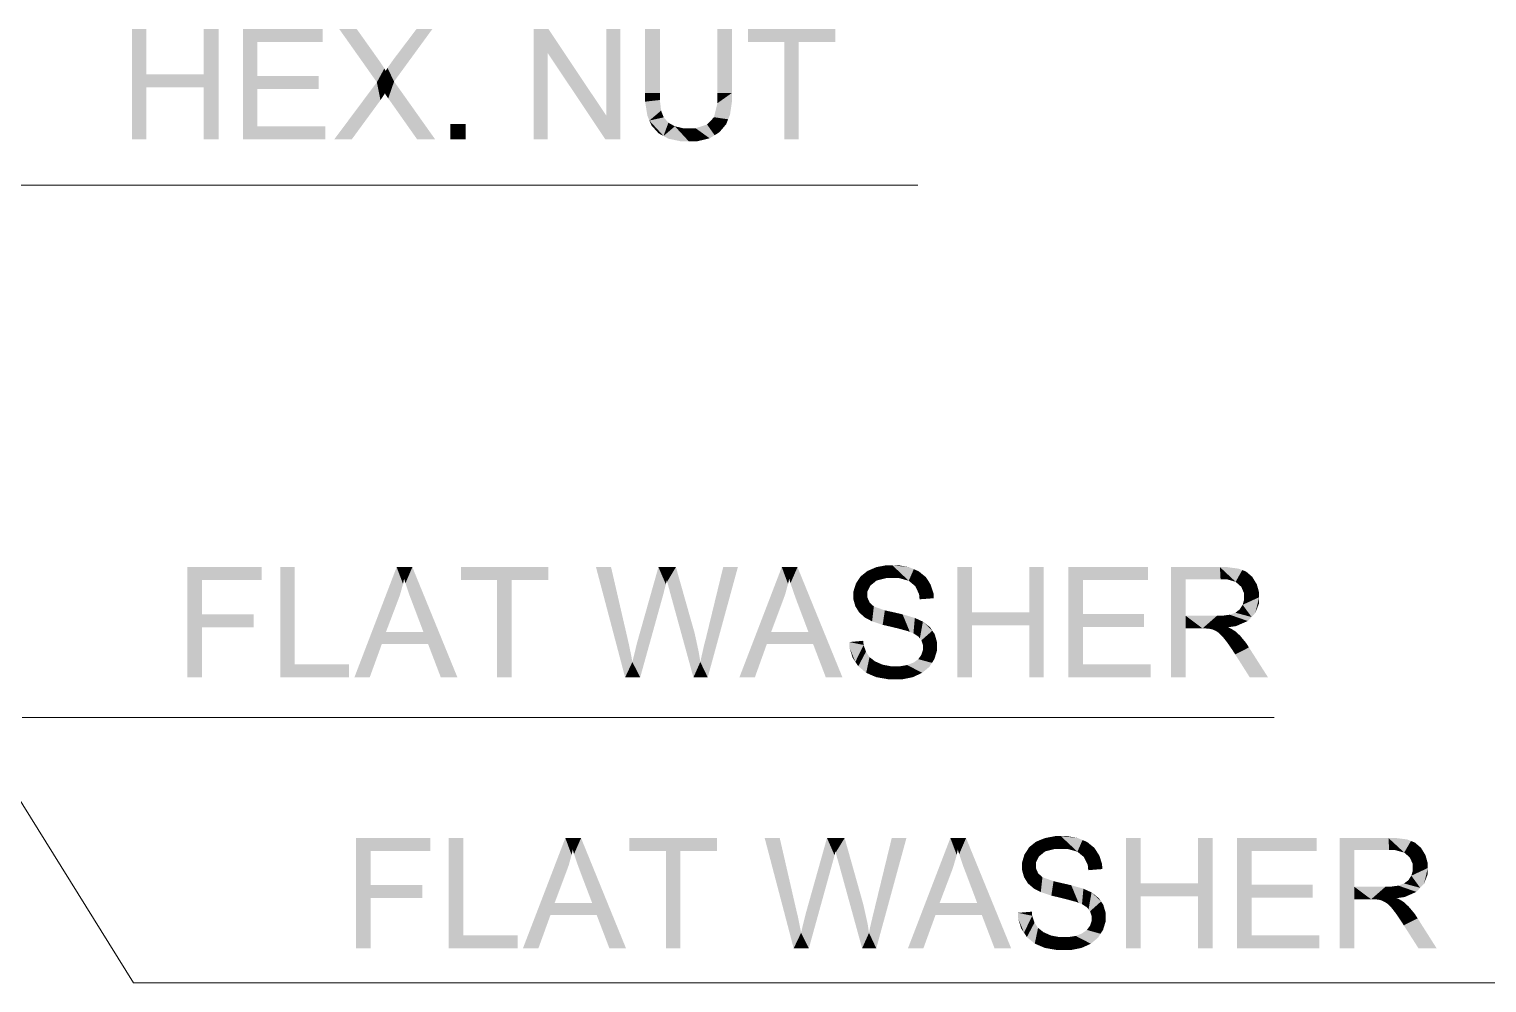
# Model space of a CAD drawing. Header units: millimetres. Extents: x 2 to 579, y 1 to 405.
# Drawn here: x 224.46 to 235.87, y 117.22 to 124.69 of the extents above; entities that cross this region are included whole.
import ezdxf

# ---------------------------------------------------------------- set-up
doc = ezdxf.new("R2010")
doc.units = ezdxf.units.MM
doc.linetypes.add('XKITLINE00', pattern=[0])
doc.layers.add('LinkedObject', color=7, linetype='Continuous', lineweight=0)

# ---------------------------------------------------------------- blocks, each defined once
blk = doc.blocks.new('*A4')
at = {"layer": 'LinkedObject'}
for points in [[(225.377, 124.331), (225.263, 123.822), (225.263, 124.686)], [(225.377, 124.331), (225.263, 124.686), (225.377, 124.686)], [(225.941, 124.686), (225.826, 124.331), (225.826, 124.686)], [(225.826, 124.229), (225.826, 124.331), (225.941, 124.686)], [(225.826, 124.229), (225.941, 124.686), (225.941, 123.822)], [(226.246, 124.32), (226.132, 123.822), (226.132, 124.686)], [(226.246, 124.32), (226.132, 124.686), (226.246, 124.584)], [(226.757, 124.584), (226.132, 124.686), (226.757, 124.686)], [(226.246, 124.584), (226.132, 124.686), (226.757, 124.584)], [(227.024, 124.686), (227.181, 124.27), (226.887, 124.686)], [(227.181, 124.465), (227.181, 124.27), (227.024, 124.686)], [(227.316, 124.276), (227.317, 124.456), (227.615, 124.686)], [(227.615, 124.686), (227.317, 124.456), (227.491, 124.686)], [(228.408, 124.686), (228.518, 124.5), (228.408, 123.822)], [(228.518, 124.5), (228.408, 124.686), (228.525, 124.686)], [(228.518, 124.5), (228.525, 124.686), (228.971, 123.822)], [(228.971, 123.822), (228.525, 124.686), (228.978, 124.008)], [(229.088, 124.686), (228.978, 124.008), (228.978, 124.686)], [(229.088, 123.822), (228.978, 124.008), (229.088, 124.686)], [(229.397, 124.686), (229.282, 124.187), (229.282, 124.686)], [(229.397, 124.187), (229.282, 124.187), (229.397, 124.686)], [(229.962, 124.686), (229.848, 124.187), (229.848, 124.686)], [(229.962, 124.187), (229.848, 124.187), (229.962, 124.686)], [(230.087, 124.686), (230.371, 124.584), (230.087, 124.584)], [(230.485, 124.584), (230.371, 124.584), (230.087, 124.686)], [(230.485, 124.584), (230.087, 124.686), (230.771, 124.686)], [(230.485, 124.584), (230.771, 124.686), (230.771, 124.584)], [(230.371, 123.822), (230.485, 124.584), (230.485, 123.822)], [(230.371, 124.584), (230.485, 124.584), (230.371, 123.822)], [(227.205, 124.431), (227.181, 124.27), (227.181, 124.465)], [(227.24, 124.378), (227.181, 124.27), (227.205, 124.431)], [(227.298, 124.43), (227.316, 124.276), (227.264, 124.382)], [(227.317, 124.456), (227.316, 124.276), (227.298, 124.43)], [(228.408, 123.822), (228.518, 124.5), (228.518, 123.822)], [(225.377, 124.229), (225.263, 123.822), (225.377, 124.331)], [(225.377, 124.331), (225.826, 124.229), (225.377, 124.229)], [(225.826, 124.331), (225.826, 124.229), (225.377, 124.331)], [(226.246, 124.218), (226.132, 123.822), (226.246, 124.32)], [(226.725, 124.218), (226.246, 124.32), (226.725, 124.32)], [(226.246, 124.218), (226.246, 124.32), (226.725, 124.218)], [(227.25, 124.359), (227.181, 124.27), (227.24, 124.378)], [(227.181, 124.27), (227.25, 124.359), (227.316, 124.276)], [(227.264, 124.382), (227.316, 124.276), (227.25, 124.359)], [(225.263, 123.822), (225.377, 124.229), (225.377, 123.822)], [(225.826, 124.229), (225.941, 123.822), (225.826, 123.822)], [(226.246, 123.924), (226.132, 123.822), (226.246, 124.218)], [(227.181, 124.27), (227.203, 124.121), (226.847, 123.822)], [(227.316, 124.276), (227.244, 124.183), (227.181, 124.27)], [(227.203, 124.121), (227.181, 124.27), (227.209, 124.13)], [(227.209, 124.13), (227.181, 124.27), (227.23, 124.161)], [(227.23, 124.161), (227.181, 124.27), (227.244, 124.183)], [(227.244, 124.183), (227.316, 124.276), (227.252, 124.17)], [(227.252, 124.17), (227.316, 124.276), (227.27, 124.143)], [(227.27, 124.143), (227.316, 124.276), (227.28, 124.13)], [(227.28, 124.13), (227.316, 124.276), (227.497, 123.822)], [(227.497, 123.822), (227.316, 124.276), (227.638, 123.822)], [(226.847, 123.822), (227.203, 124.121), (226.984, 123.822)], [(229.397, 124.187), (229.282, 124.118), (229.282, 124.187)], [(229.397, 124.131), (229.282, 124.118), (229.397, 124.187)], [(229.397, 124.131), (229.315, 123.97), (229.282, 124.118)], [(229.282, 124.118), (229.315, 123.97), (229.299, 124.01)], [(229.407, 124.048), (229.315, 123.97), (229.397, 124.131)], [(229.821, 123.996), (229.962, 124.187), (229.932, 123.98)], [(229.848, 124.106), (229.962, 124.187), (229.821, 123.996)], [(229.962, 124.187), (229.848, 124.106), (229.848, 124.187)], [(229.932, 123.98), (229.962, 124.187), (229.947, 124.018)], [(229.947, 124.018), (229.962, 124.187), (229.962, 124.122)], [(228.978, 124.008), (229.088, 123.822), (228.971, 123.822)], [(229.315, 123.97), (229.407, 124.048), (229.417, 124.021)], [(229.428, 123.995), (229.315, 123.97), (229.417, 124.021)], [(229.428, 123.995), (229.426, 123.849), (229.315, 123.97)], [(229.315, 123.97), (229.426, 123.849), (229.332, 123.931)], [(229.464, 123.953), (229.426, 123.849), (229.428, 123.995)], [(229.932, 123.98), (229.794, 123.967), (229.821, 123.996)], [(229.917, 123.942), (229.794, 123.967), (229.932, 123.98)], [(226.132, 123.822), (226.246, 123.924), (226.777, 123.822)], [(226.777, 123.822), (226.246, 123.924), (226.777, 123.924)], [(227.877, 123.943), (227.756, 123.822), (227.756, 123.943)], [(227.877, 123.822), (227.756, 123.822), (227.877, 123.943)], [(229.332, 123.931), (229.426, 123.849), (229.387, 123.87)], [(229.426, 123.849), (229.464, 123.953), (229.489, 123.939)], [(229.515, 123.925), (229.426, 123.849), (229.489, 123.939)], [(229.515, 123.925), (229.624, 123.807), (229.426, 123.849)], [(229.577, 123.91), (229.624, 123.807), (229.515, 123.925)], [(229.624, 123.807), (229.577, 123.91), (229.614, 123.91)], [(229.677, 123.91), (229.624, 123.807), (229.614, 123.91)], [(229.624, 123.807), (229.677, 123.91), (229.687, 123.807)], [(229.826, 123.855), (229.677, 123.91), (229.767, 123.939)], [(229.787, 123.831), (229.677, 123.91), (229.826, 123.855)], [(229.687, 123.807), (229.677, 123.91), (229.787, 123.831)], [(229.794, 123.967), (229.864, 123.879), (229.767, 123.939)], [(229.767, 123.939), (229.864, 123.879), (229.826, 123.855)], [(229.864, 123.879), (229.794, 123.967), (229.917, 123.942)], [(229.426, 123.849), (229.624, 123.807), (229.464, 123.828)], [(229.464, 123.828), (229.624, 123.807), (229.563, 123.807)], [(225.812, 120.102), (225.698, 119.608), (225.698, 120.472)], [(225.812, 120.102), (225.698, 120.472), (225.812, 120.37)], [(226.28, 120.37), (225.698, 120.472), (226.28, 120.472)], [(225.812, 120.37), (225.698, 120.472), (226.28, 120.37)], [(226.538, 120.472), (226.424, 119.608), (226.424, 120.472)], [(226.538, 119.71), (226.424, 119.608), (226.538, 120.472)], [(227.336, 120.472), (227.348, 120.216), (227.005, 119.608)], [(227.348, 120.216), (227.336, 120.472), (227.363, 120.257)], [(227.363, 120.257), (227.336, 120.472), (227.386, 120.34)], [(227.386, 120.34), (227.336, 120.472), (227.394, 120.381)], [(227.459, 120.472), (227.394, 120.381), (227.336, 120.472)], [(227.394, 120.381), (227.459, 120.472), (227.405, 120.346)], [(227.405, 120.346), (227.459, 120.472), (227.435, 120.256)], [(227.435, 120.256), (227.459, 120.472), (227.456, 120.201)], [(227.456, 120.201), (227.459, 120.472), (227.546, 119.963)], [(227.546, 119.963), (227.459, 120.472), (227.582, 119.87)], [(227.582, 119.87), (227.459, 120.472), (227.812, 119.608)], [(227.839, 120.472), (228.123, 120.37), (227.839, 120.37)], [(228.237, 120.37), (228.123, 120.37), (227.839, 120.472)], [(228.237, 120.37), (227.839, 120.472), (228.523, 120.472)], [(228.237, 120.37), (228.523, 120.472), (228.523, 120.37)], [(229.015, 120.472), (229.125, 119.608), (228.897, 120.472)], [(229.146, 119.905), (229.125, 119.608), (229.015, 120.472)], [(229.386, 120.472), (229.426, 120.266), (229.221, 119.888)], [(229.426, 120.266), (229.386, 120.472), (229.431, 120.287)], [(229.431, 120.287), (229.386, 120.472), (229.444, 120.338)], [(229.444, 120.338), (229.386, 120.472), (229.452, 120.368)], [(229.523, 120.472), (229.452, 120.368), (229.386, 120.472)], [(229.452, 120.368), (229.523, 120.472), (229.454, 120.358)], [(229.454, 120.358), (229.523, 120.472), (229.468, 120.307)], [(229.468, 120.307), (229.523, 120.472), (229.479, 120.266)], [(229.479, 120.266), (229.523, 120.472), (229.647, 120.034)], [(230.008, 120.472), (229.758, 119.916), (229.893, 120.472)], [(229.772, 119.608), (229.758, 119.916), (230.008, 120.472)], [(230.352, 120.472), (230.363, 120.216), (230.02, 119.608)], [(230.363, 120.216), (230.352, 120.472), (230.378, 120.257)], [(230.378, 120.257), (230.352, 120.472), (230.401, 120.34)], [(230.401, 120.34), (230.352, 120.472), (230.41, 120.381)], [(230.475, 120.472), (230.41, 120.381), (230.352, 120.472)], [(230.41, 120.381), (230.475, 120.472), (230.42, 120.346)], [(230.42, 120.346), (230.475, 120.472), (230.451, 120.256)], [(230.451, 120.256), (230.475, 120.472), (230.471, 120.201)], [(230.471, 120.201), (230.475, 120.472), (230.561, 119.963)], [(230.561, 119.963), (230.475, 120.472), (230.597, 119.87)], [(230.597, 119.87), (230.475, 120.472), (230.827, 119.608)], [(231.023, 120.442), (231.07, 120.347), (230.969, 120.399)], [(231.094, 120.367), (231.023, 120.442), (231.058, 120.457)], [(231.07, 120.347), (231.023, 120.442), (231.094, 120.367)], [(231.094, 120.472), (231.169, 120.386), (231.058, 120.457)], [(231.058, 120.457), (231.169, 120.386), (231.094, 120.367)], [(231.173, 120.487), (231.169, 120.386), (231.094, 120.472)], [(231.217, 120.487), (231.169, 120.386), (231.173, 120.487)], [(231.169, 120.386), (231.217, 120.487), (231.221, 120.386)], [(231.217, 120.487), (231.271, 120.386), (231.221, 120.386)], [(231.349, 120.471), (231.217, 120.487), (231.265, 120.487)], [(231.386, 120.456), (231.217, 120.487), (231.349, 120.471)], [(231.346, 120.365), (231.217, 120.487), (231.386, 120.456)], [(231.271, 120.386), (231.217, 120.487), (231.346, 120.365)], [(231.386, 120.456), (231.372, 120.344), (231.346, 120.365)], [(231.423, 120.44), (231.372, 120.344), (231.386, 120.456)], [(231.372, 120.344), (231.423, 120.44), (231.397, 120.323)], [(231.397, 120.323), (231.423, 120.44), (231.499, 120.365)], [(231.499, 120.365), (231.423, 120.44), (231.479, 120.395)], [(231.841, 120.117), (231.727, 119.608), (231.727, 120.472)], [(231.841, 120.117), (231.727, 120.472), (231.841, 120.472)], [(232.404, 120.472), (232.29, 120.117), (232.29, 120.472)], [(232.29, 120.015), (232.29, 120.117), (232.404, 120.472)], [(232.29, 120.015), (232.404, 120.472), (232.404, 119.608)], [(232.71, 120.106), (232.596, 119.608), (232.596, 120.472)], [(232.71, 120.106), (232.596, 120.472), (232.71, 120.37)], [(233.221, 120.37), (232.596, 120.472), (233.221, 120.472)], [(232.71, 120.37), (232.596, 120.472), (233.221, 120.37)], [(233.515, 120.091), (233.4, 119.608), (233.4, 120.472)], [(233.4, 120.472), (233.515, 120.377), (233.515, 120.091)], [(233.788, 120.377), (233.4, 120.472), (233.783, 120.472)], [(233.515, 120.377), (233.4, 120.472), (233.788, 120.377)], [(233.783, 120.472), (233.836, 120.377), (233.788, 120.377)], [(233.928, 120.46), (233.783, 120.472), (233.84, 120.472)], [(233.958, 120.449), (233.783, 120.472), (233.928, 120.46)], [(233.906, 120.357), (233.783, 120.472), (233.958, 120.449)], [(233.836, 120.377), (233.783, 120.472), (233.906, 120.357)], [(233.958, 120.449), (233.928, 120.337), (233.906, 120.357)], [(233.988, 120.437), (233.928, 120.337), (233.958, 120.449)], [(233.928, 120.337), (233.988, 120.437), (233.95, 120.318)], [(233.95, 120.318), (233.988, 120.437), (234.054, 120.366)], [(234.054, 120.366), (233.988, 120.437), (234.036, 120.396)], [(228.123, 119.608), (228.237, 120.37), (228.237, 119.608)], [(228.123, 120.37), (228.237, 120.37), (228.123, 119.608)], [(230.95, 120.371), (230.913, 120.248), (230.932, 120.342)], [(231.046, 120.328), (230.913, 120.248), (230.95, 120.371)], [(230.932, 120.342), (230.913, 120.248), (230.913, 120.281)], [(231.023, 120.283), (230.913, 120.248), (231.046, 120.328)], [(230.969, 120.399), (231.07, 120.347), (230.95, 120.371)], [(230.95, 120.371), (231.07, 120.347), (231.046, 120.328)], [(231.499, 120.365), (231.427, 120.261), (231.397, 120.323)], [(231.518, 120.334), (231.427, 120.261), (231.499, 120.365)], [(231.54, 120.266), (231.427, 120.261), (231.518, 120.334)], [(234.054, 120.366), (233.972, 120.267), (233.95, 120.318)], [(234.072, 120.337), (233.972, 120.267), (234.054, 120.366)], [(234.09, 120.272), (233.972, 120.267), (234.072, 120.337)], [(227.005, 119.608), (227.348, 120.216), (227.252, 119.963)], [(229.221, 119.888), (229.426, 120.266), (229.243, 119.608)], [(229.647, 120.034), (229.66, 119.608), (229.479, 120.266)], [(230.02, 119.608), (230.363, 120.216), (230.268, 119.963)], [(230.913, 120.248), (231.023, 120.283), (231.023, 120.256)], [(231.023, 120.233), (230.913, 120.248), (231.023, 120.256)], [(230.913, 120.248), (231.023, 120.233), (230.913, 120.219)], [(230.913, 120.219), (231.023, 120.233), (230.928, 120.165)], [(230.928, 120.165), (231.023, 120.233), (230.943, 120.141)], [(230.943, 120.141), (231.023, 120.233), (231.04, 120.194)], [(231.541, 120.228), (231.427, 120.261), (231.54, 120.266)], [(231.427, 120.261), (231.541, 120.228), (231.431, 120.22)], [(233.961, 120.177), (234.09, 120.236), (234.031, 120.081)], [(233.972, 120.216), (234.09, 120.236), (233.961, 120.177)], [(234.09, 120.236), (233.972, 120.267), (234.09, 120.272)], [(233.972, 120.267), (234.09, 120.236), (233.972, 120.237)], [(234.09, 120.236), (233.972, 120.216), (233.972, 120.237)], [(234.031, 120.081), (234.09, 120.236), (234.06, 120.113)], [(234.06, 120.113), (234.09, 120.236), (234.09, 120.19)], [(225.812, 120), (225.698, 119.608), (225.812, 120.102)], [(226.217, 120), (225.812, 120.102), (226.217, 120.102)], [(225.812, 120), (225.812, 120.102), (226.217, 120)], [(231.04, 120.194), (231.004, 120.076), (230.943, 120.141)], [(230.943, 120.141), (231.004, 120.076), (230.958, 120.117)], [(231.056, 120.179), (231.004, 120.076), (231.04, 120.194)], [(231.004, 120.076), (231.056, 120.179), (231.035, 120.06)], [(231.035, 120.06), (231.056, 120.179), (231.073, 120.164)], [(231.035, 120.06), (231.073, 120.164), (231.059, 120.047)], [(231.059, 120.047), (231.073, 120.164), (231.142, 120.02)], [(231.142, 120.02), (231.073, 120.164), (231.159, 120.133)], [(231.142, 120.02), (231.159, 120.133), (231.202, 120.006)], [(231.202, 120.006), (231.159, 120.133), (231.229, 120.118)], [(231.202, 120.006), (231.229, 120.118), (231.261, 119.992)], [(231.261, 119.992), (231.229, 120.118), (231.298, 120.102)], [(231.261, 119.992), (231.298, 120.102), (231.338, 119.971)], [(231.338, 119.971), (231.298, 120.102), (231.355, 119.964)], [(231.355, 119.964), (231.298, 120.102), (231.383, 119.954)], [(231.394, 120.074), (231.383, 119.954), (231.298, 120.102)], [(231.841, 120.015), (231.727, 119.608), (231.841, 120.117)], [(231.841, 120.117), (232.29, 120.015), (231.841, 120.015)], [(232.29, 120.117), (232.29, 120.015), (231.841, 120.117)], [(232.71, 120.004), (232.596, 119.608), (232.71, 120.106)], [(233.189, 120.004), (232.71, 120.106), (233.189, 120.106)], [(232.71, 120.004), (232.71, 120.106), (233.189, 120.004)], [(233.515, 120.091), (233.515, 119.992), (233.4, 119.608)], [(233.647, 119.992), (233.515, 120.091), (233.76, 120.091)], [(233.515, 119.992), (233.515, 120.091), (233.647, 119.992)], [(233.647, 119.992), (233.76, 120.091), (233.669, 119.992)], [(233.669, 119.992), (233.76, 120.091), (233.701, 119.989)], [(233.701, 119.989), (233.76, 120.091), (233.71, 119.987)], [(233.71, 119.987), (233.76, 120.091), (233.724, 119.984)], [(233.724, 119.984), (233.76, 120.091), (233.75, 119.973)], [(233.75, 119.973), (233.76, 120.091), (233.799, 120.091)], [(233.75, 119.973), (233.799, 120.091), (233.763, 119.964)], [(233.799, 120.091), (233.847, 120.001), (233.763, 119.964)], [(233.86, 120.099), (233.847, 120.001), (233.799, 120.091)], [(233.847, 120.001), (233.86, 120.099), (233.909, 120.01)], [(233.882, 120.107), (234.031, 120.081), (233.86, 120.099)], [(234.001, 120.05), (233.86, 120.099), (234.031, 120.081)], [(233.909, 120.01), (233.86, 120.099), (234.001, 120.05)], [(233.904, 120.115), (234.031, 120.081), (233.882, 120.107)], [(234.031, 120.081), (233.904, 120.115), (233.938, 120.141)], [(233.949, 120.159), (234.031, 120.081), (233.938, 120.141)], [(233.961, 120.177), (234.031, 120.081), (233.949, 120.159)], [(225.698, 119.608), (225.812, 120), (225.812, 119.608)], [(229.67, 119.953), (229.66, 119.608), (229.647, 120.034)], [(231.42, 120.062), (231.383, 119.954), (231.394, 120.074)], [(231.383, 119.954), (231.42, 120.062), (231.422, 119.928)], [(231.422, 119.928), (231.42, 120.062), (231.457, 120.045)], [(231.422, 119.928), (231.457, 120.045), (231.433, 119.913)], [(231.433, 119.913), (231.457, 120.045), (231.445, 119.898)], [(231.457, 120.045), (231.531, 119.974), (231.445, 119.898)], [(231.445, 119.898), (231.531, 119.974), (231.457, 119.862)], [(231.531, 119.974), (231.457, 120.045), (231.513, 120.001)], [(231.457, 119.862), (231.531, 119.974), (231.549, 119.948)], [(231.727, 119.608), (231.841, 120.015), (231.841, 119.608)], [(232.29, 120.015), (232.404, 119.608), (232.29, 119.608)], [(232.71, 119.71), (232.596, 119.608), (232.71, 120.004)], [(233.4, 119.608), (233.515, 119.992), (233.515, 119.608)], [(233.763, 119.964), (233.847, 120.001), (233.775, 119.956)], [(233.847, 120.001), (233.804, 119.927), (233.775, 119.956)], [(233.87, 119.99), (233.804, 119.927), (233.847, 120.001)], [(233.804, 119.927), (233.87, 119.99), (233.82, 119.907)], [(233.82, 119.907), (233.87, 119.99), (233.837, 119.886)], [(233.837, 119.886), (233.87, 119.99), (233.916, 119.958)], [(233.916, 119.958), (233.87, 119.99), (233.904, 119.969)], [(227.22, 119.87), (227.005, 119.608), (227.252, 119.963)], [(227.005, 119.608), (227.22, 119.87), (227.125, 119.608)], [(227.252, 119.963), (227.582, 119.87), (227.22, 119.87)], [(227.546, 119.963), (227.582, 119.87), (227.252, 119.963)], [(227.582, 119.87), (227.812, 119.608), (227.682, 119.608)], [(229.156, 119.861), (229.125, 119.608), (229.146, 119.905)], [(229.174, 119.773), (229.125, 119.608), (229.156, 119.861)], [(229.218, 119.878), (229.243, 119.608), (229.199, 119.798)], [(229.221, 119.888), (229.243, 119.608), (229.218, 119.878)], [(229.703, 119.8), (229.66, 119.608), (229.67, 119.953)], [(229.744, 119.863), (229.772, 119.608), (229.723, 119.77)], [(229.758, 119.916), (229.772, 119.608), (229.744, 119.863)], [(230.235, 119.87), (230.02, 119.608), (230.268, 119.963)], [(230.02, 119.608), (230.235, 119.87), (230.141, 119.608)], [(230.268, 119.963), (230.597, 119.87), (230.235, 119.87)], [(230.561, 119.963), (230.597, 119.87), (230.268, 119.963)], [(230.597, 119.87), (230.827, 119.608), (230.697, 119.608)], [(230.993, 119.862), (230.881, 119.885), (230.989, 119.895)], [(230.881, 119.885), (230.928, 119.73), (230.882, 119.842)], [(230.993, 119.862), (230.928, 119.73), (230.881, 119.885)], [(231.011, 119.809), (230.928, 119.73), (230.993, 119.862)], [(231.457, 119.862), (231.549, 119.948), (231.457, 119.842)], [(231.457, 119.842), (231.549, 119.948), (231.457, 119.822)], [(231.549, 119.948), (231.567, 119.852), (231.457, 119.822)], [(231.567, 119.852), (231.549, 119.948), (231.567, 119.886)], [(233.916, 119.958), (233.878, 119.827), (233.837, 119.886)], [(233.941, 119.935), (233.878, 119.827), (233.916, 119.958)], [(233.988, 119.878), (233.878, 119.827), (233.941, 119.935)], [(233.878, 119.827), (233.988, 119.878), (233.903, 119.788)], [(233.903, 119.788), (233.988, 119.878), (234.01, 119.843)], [(229.182, 119.729), (229.125, 119.608), (229.174, 119.773)], [(229.199, 119.798), (229.243, 119.608), (229.182, 119.729)], [(229.714, 119.729), (229.66, 119.608), (229.703, 119.8)], [(229.723, 119.77), (229.772, 119.608), (229.714, 119.729)], [(230.882, 119.842), (230.928, 119.73), (230.906, 119.764)], [(230.928, 119.73), (231.011, 119.809), (230.951, 119.696)], [(230.951, 119.696), (231.011, 119.809), (231.013, 119.644)], [(231.025, 119.788), (231.013, 119.644), (231.011, 119.809)], [(231.039, 119.767), (231.013, 119.644), (231.025, 119.788)], [(231.039, 119.767), (231.052, 119.627), (231.013, 119.644)], [(231.082, 119.734), (231.052, 119.627), (231.039, 119.767)], [(231.421, 119.751), (231.528, 119.722), (231.384, 119.724)], [(231.433, 119.768), (231.547, 119.752), (231.421, 119.751)], [(231.528, 119.722), (231.421, 119.751), (231.547, 119.752)], [(231.445, 119.785), (231.547, 119.752), (231.433, 119.768)], [(231.445, 119.785), (231.567, 119.852), (231.547, 119.752)], [(231.457, 119.822), (231.567, 119.852), (231.445, 119.785)], [(231.547, 119.752), (231.567, 119.852), (231.567, 119.817)], [(233.903, 119.788), (234.01, 119.843), (234.017, 119.608)], [(234.017, 119.608), (234.01, 119.843), (234.16, 119.608)], [(226.424, 119.608), (226.538, 119.71), (226.963, 119.608)], [(226.963, 119.608), (226.538, 119.71), (226.963, 119.71)], [(229.182, 119.729), (229.243, 119.608), (229.125, 119.608)], [(229.714, 119.729), (229.772, 119.608), (229.66, 119.608)], [(231.052, 119.627), (231.082, 119.734), (231.092, 119.61)], [(231.111, 119.721), (231.092, 119.61), (231.082, 119.734)], [(231.141, 119.708), (231.092, 119.61), (231.111, 119.721)], [(231.141, 119.708), (231.19, 119.593), (231.092, 119.61)], [(231.207, 119.695), (231.19, 119.593), (231.141, 119.708)], [(231.207, 119.695), (231.248, 119.593), (231.19, 119.593)], [(231.243, 119.695), (231.248, 119.593), (231.207, 119.695)], [(231.243, 119.695), (231.295, 119.593), (231.248, 119.593)], [(231.276, 119.695), (231.295, 119.593), (231.243, 119.695)], [(231.334, 119.705), (231.415, 119.627), (231.276, 119.695)], [(231.276, 119.695), (231.415, 119.627), (231.295, 119.593)], [(231.359, 119.715), (231.508, 119.691), (231.334, 119.705)], [(231.451, 119.644), (231.334, 119.705), (231.508, 119.691)], [(231.415, 119.627), (231.334, 119.705), (231.451, 119.644)], [(231.384, 119.724), (231.508, 119.691), (231.359, 119.715)], [(231.384, 119.724), (231.528, 119.722), (231.508, 119.691)], [(232.596, 119.608), (232.71, 119.71), (233.241, 119.608)], [(233.241, 119.608), (232.71, 119.71), (233.241, 119.71)], [(231.295, 119.593), (231.415, 119.627), (231.378, 119.61)], [(227.133, 117.981), (227.018, 117.486), (227.018, 118.35)], [(227.133, 117.981), (227.018, 118.35), (227.133, 118.248)], [(227.601, 118.248), (227.018, 118.35), (227.601, 118.35)], [(227.133, 118.248), (227.018, 118.35), (227.601, 118.248)], [(227.858, 118.35), (227.744, 117.486), (227.744, 118.35)], [(227.858, 117.588), (227.744, 117.486), (227.858, 118.35)], [(228.657, 118.35), (228.668, 118.094), (228.325, 117.486)], [(228.668, 118.094), (228.657, 118.35), (228.683, 118.135)], [(228.683, 118.135), (228.657, 118.35), (228.706, 118.218)], [(228.706, 118.218), (228.657, 118.35), (228.715, 118.26)], [(228.78, 118.35), (228.715, 118.26), (228.657, 118.35)], [(228.715, 118.26), (228.78, 118.35), (228.725, 118.224)], [(228.725, 118.224), (228.78, 118.35), (228.756, 118.134)], [(228.756, 118.134), (228.78, 118.35), (228.776, 118.08)], [(228.776, 118.08), (228.78, 118.35), (228.867, 117.841)], [(228.867, 117.841), (228.78, 118.35), (228.902, 117.748)], [(228.902, 117.748), (228.78, 118.35), (229.132, 117.486)], [(229.159, 118.35), (229.444, 118.248), (229.159, 118.248)], [(229.558, 118.248), (229.444, 118.248), (229.159, 118.35)], [(229.558, 118.248), (229.159, 118.35), (229.844, 118.35)], [(229.558, 118.248), (229.844, 118.35), (229.844, 118.248)], [(230.336, 118.35), (230.445, 117.486), (230.218, 118.35)], [(230.466, 117.784), (230.445, 117.486), (230.336, 118.35)], [(230.706, 118.35), (230.746, 118.144), (230.542, 117.767)], [(230.746, 118.144), (230.706, 118.35), (230.752, 118.165)], [(230.752, 118.165), (230.706, 118.35), (230.765, 118.216)], [(230.765, 118.216), (230.706, 118.35), (230.772, 118.246)], [(230.844, 118.35), (230.772, 118.246), (230.706, 118.35)], [(230.772, 118.246), (230.844, 118.35), (230.774, 118.236)], [(230.774, 118.236), (230.844, 118.35), (230.788, 118.186)], [(230.788, 118.186), (230.844, 118.35), (230.8, 118.144)], [(230.8, 118.144), (230.844, 118.35), (230.967, 117.913)], [(231.328, 118.35), (231.078, 117.795), (231.213, 118.35)], [(231.092, 117.486), (231.078, 117.795), (231.328, 118.35)], [(231.672, 118.35), (231.684, 118.094), (231.34, 117.486)], [(231.684, 118.094), (231.672, 118.35), (231.698, 118.135)], [(231.698, 118.135), (231.672, 118.35), (231.722, 118.218)], [(231.722, 118.218), (231.672, 118.35), (231.73, 118.26)], [(231.795, 118.35), (231.73, 118.26), (231.672, 118.35)], [(231.73, 118.26), (231.795, 118.35), (231.741, 118.224)], [(231.741, 118.224), (231.795, 118.35), (231.771, 118.134)], [(231.771, 118.134), (231.795, 118.35), (231.792, 118.08)], [(231.792, 118.08), (231.795, 118.35), (231.882, 117.841)], [(231.882, 117.841), (231.795, 118.35), (231.918, 117.748)], [(231.918, 117.748), (231.795, 118.35), (232.148, 117.486)], [(232.289, 118.278), (232.391, 118.226), (232.271, 118.249)], [(232.343, 118.321), (232.391, 118.226), (232.289, 118.278)], [(232.414, 118.245), (232.343, 118.321), (232.379, 118.336)], [(232.391, 118.226), (232.343, 118.321), (232.414, 118.245)], [(232.415, 118.35), (232.49, 118.264), (232.379, 118.336)], [(232.379, 118.336), (232.49, 118.264), (232.414, 118.245)], [(232.494, 118.365), (232.49, 118.264), (232.415, 118.35)], [(232.537, 118.365), (232.49, 118.264), (232.494, 118.365)], [(232.49, 118.264), (232.537, 118.365), (232.542, 118.264)], [(232.537, 118.365), (232.592, 118.264), (232.542, 118.264)], [(232.67, 118.35), (232.537, 118.365), (232.585, 118.365)], [(232.707, 118.334), (232.537, 118.365), (232.67, 118.35)], [(232.667, 118.243), (232.537, 118.365), (232.707, 118.334)], [(232.592, 118.264), (232.537, 118.365), (232.667, 118.243)], [(232.707, 118.334), (232.692, 118.222), (232.667, 118.243)], [(232.743, 118.319), (232.692, 118.222), (232.707, 118.334)], [(232.692, 118.222), (232.743, 118.319), (232.718, 118.201)], [(232.718, 118.201), (232.743, 118.319), (232.819, 118.243)], [(232.819, 118.243), (232.743, 118.319), (232.8, 118.273)], [(233.162, 117.995), (233.047, 117.486), (233.047, 118.35)], [(233.162, 117.995), (233.047, 118.35), (233.162, 118.35)], [(233.725, 118.35), (233.611, 117.995), (233.611, 118.35)], [(233.611, 117.893), (233.611, 117.995), (233.725, 118.35)], [(233.611, 117.893), (233.725, 118.35), (233.725, 117.486)], [(234.031, 117.984), (233.917, 117.486), (233.917, 118.35)], [(234.031, 117.984), (233.917, 118.35), (234.031, 118.248)], [(234.541, 118.248), (233.917, 118.35), (234.541, 118.35)], [(234.031, 118.248), (233.917, 118.35), (234.541, 118.248)], [(234.835, 117.969), (234.721, 117.486), (234.721, 118.35)], [(234.721, 118.35), (234.835, 118.255), (234.835, 117.969)], [(235.108, 118.255), (234.721, 118.35), (235.103, 118.35)], [(234.835, 118.255), (234.721, 118.35), (235.108, 118.255)], [(235.103, 118.35), (235.156, 118.255), (235.108, 118.255)], [(235.249, 118.339), (235.103, 118.35), (235.161, 118.35)], [(235.279, 118.327), (235.103, 118.35), (235.249, 118.339)], [(235.226, 118.236), (235.103, 118.35), (235.279, 118.327)], [(235.156, 118.255), (235.103, 118.35), (235.226, 118.236)], [(235.279, 118.327), (235.249, 118.216), (235.226, 118.236)], [(235.309, 118.315), (235.249, 118.216), (235.279, 118.327)], [(235.249, 118.216), (235.309, 118.315), (235.271, 118.196)], [(235.271, 118.196), (235.309, 118.315), (235.375, 118.245)], [(235.375, 118.245), (235.309, 118.315), (235.357, 118.274)], [(229.444, 117.486), (229.558, 118.248), (229.558, 117.486)], [(229.444, 118.248), (229.558, 118.248), (229.444, 117.486)], [(232.271, 118.249), (232.234, 118.127), (232.252, 118.221)], [(232.367, 118.207), (232.234, 118.127), (232.271, 118.249)], [(232.252, 118.221), (232.234, 118.127), (232.234, 118.159)], [(232.343, 118.161), (232.234, 118.127), (232.367, 118.207)], [(232.234, 118.127), (232.343, 118.161), (232.343, 118.134)], [(232.271, 118.249), (232.391, 118.226), (232.367, 118.207)], [(232.819, 118.243), (232.748, 118.139), (232.718, 118.201)], [(232.839, 118.213), (232.748, 118.139), (232.819, 118.243)], [(232.86, 118.145), (232.748, 118.139), (232.839, 118.213)], [(235.375, 118.245), (235.293, 118.146), (235.271, 118.196)], [(235.393, 118.215), (235.293, 118.146), (235.375, 118.245)], [(235.411, 118.15), (235.293, 118.146), (235.393, 118.215)], [(235.411, 118.115), (235.293, 118.146), (235.411, 118.15)], [(228.325, 117.486), (228.668, 118.094), (228.573, 117.841)], [(230.542, 117.767), (230.746, 118.144), (230.564, 117.486)], [(230.967, 117.913), (230.981, 117.486), (230.8, 118.144)], [(231.34, 117.486), (231.684, 118.094), (231.588, 117.841)], [(232.343, 118.111), (232.234, 118.127), (232.343, 118.134)], [(232.234, 118.127), (232.343, 118.111), (232.234, 118.097)], [(232.234, 118.097), (232.343, 118.111), (232.249, 118.043)], [(232.249, 118.043), (232.343, 118.111), (232.264, 118.019)], [(232.264, 118.019), (232.343, 118.111), (232.36, 118.073)], [(232.36, 118.073), (232.325, 117.955), (232.264, 118.019)], [(232.377, 118.058), (232.325, 117.955), (232.36, 118.073)], [(232.325, 117.955), (232.377, 118.058), (232.356, 117.939)], [(232.356, 117.939), (232.377, 118.058), (232.393, 118.043)], [(232.356, 117.939), (232.393, 118.043), (232.38, 117.926)], [(232.38, 117.926), (232.393, 118.043), (232.463, 117.899)], [(232.463, 117.899), (232.393, 118.043), (232.48, 118.012)], [(232.862, 118.107), (232.748, 118.139), (232.86, 118.145)], [(232.748, 118.139), (232.862, 118.107), (232.752, 118.098)], [(235.27, 118.037), (235.351, 117.96), (235.259, 118.02)], [(235.282, 118.055), (235.351, 117.96), (235.27, 118.037)], [(235.282, 118.055), (235.411, 118.115), (235.351, 117.96)], [(235.293, 118.094), (235.411, 118.115), (235.282, 118.055)], [(235.293, 118.146), (235.411, 118.115), (235.293, 118.115)], [(235.411, 118.115), (235.293, 118.094), (235.293, 118.115)], [(235.351, 117.96), (235.411, 118.115), (235.381, 117.991)], [(235.381, 117.991), (235.411, 118.115), (235.411, 118.069)], [(227.133, 117.879), (227.018, 117.486), (227.133, 117.981)], [(227.538, 117.879), (227.133, 117.981), (227.538, 117.981)], [(227.133, 117.879), (227.133, 117.981), (227.538, 117.879)], [(232.264, 118.019), (232.325, 117.955), (232.279, 117.995)], [(232.463, 117.899), (232.48, 118.012), (232.522, 117.885)], [(232.522, 117.885), (232.48, 118.012), (232.549, 117.996)], [(232.522, 117.885), (232.549, 117.996), (232.582, 117.87)], [(232.582, 117.87), (232.549, 117.996), (232.619, 117.98)], [(232.582, 117.87), (232.619, 117.98), (232.659, 117.849)], [(232.659, 117.849), (232.619, 117.98), (232.676, 117.842)], [(232.676, 117.842), (232.619, 117.98), (232.703, 117.832)], [(232.714, 117.953), (232.703, 117.832), (232.619, 117.98)], [(232.74, 117.941), (232.703, 117.832), (232.714, 117.953)], [(232.703, 117.832), (232.74, 117.941), (232.742, 117.807)], [(232.742, 117.807), (232.74, 117.941), (232.778, 117.924)], [(232.742, 117.807), (232.778, 117.924), (232.754, 117.791)], [(232.754, 117.791), (232.778, 117.924), (232.766, 117.776)], [(232.778, 117.924), (232.852, 117.853), (232.766, 117.776)], [(232.852, 117.853), (232.778, 117.924), (232.834, 117.879)], [(233.162, 117.893), (233.047, 117.486), (233.162, 117.995)], [(233.162, 117.995), (233.611, 117.893), (233.162, 117.893)], [(233.611, 117.995), (233.611, 117.893), (233.162, 117.995)], [(234.031, 117.882), (233.917, 117.486), (234.031, 117.984)], [(234.509, 117.882), (234.031, 117.984), (234.509, 117.984)], [(234.031, 117.882), (234.031, 117.984), (234.509, 117.882)], [(234.835, 117.969), (234.835, 117.87), (234.721, 117.486)], [(234.967, 117.87), (234.835, 117.969), (235.08, 117.969)], [(234.835, 117.87), (234.835, 117.969), (234.967, 117.87)], [(234.967, 117.87), (235.08, 117.969), (234.99, 117.87)], [(234.99, 117.87), (235.08, 117.969), (235.021, 117.868)], [(235.021, 117.868), (235.08, 117.969), (235.031, 117.866)], [(235.031, 117.866), (235.08, 117.969), (235.044, 117.863)], [(235.044, 117.863), (235.08, 117.969), (235.07, 117.851)], [(235.07, 117.851), (235.08, 117.969), (235.12, 117.969)], [(235.07, 117.851), (235.12, 117.969), (235.083, 117.843)], [(235.12, 117.969), (235.168, 117.879), (235.083, 117.843)], [(235.181, 117.977), (235.168, 117.879), (235.12, 117.969)], [(235.168, 117.879), (235.181, 117.977), (235.23, 117.888)], [(235.203, 117.986), (235.351, 117.96), (235.181, 117.977)], [(235.321, 117.928), (235.181, 117.977), (235.351, 117.96)], [(235.23, 117.888), (235.181, 117.977), (235.321, 117.928)], [(235.225, 117.994), (235.351, 117.96), (235.203, 117.986)], [(235.351, 117.96), (235.225, 117.994), (235.259, 118.02)], [(227.018, 117.486), (227.133, 117.879), (227.133, 117.486)], [(228.541, 117.748), (228.325, 117.486), (228.573, 117.841)], [(228.573, 117.841), (228.902, 117.748), (228.541, 117.748)], [(228.867, 117.841), (228.902, 117.748), (228.573, 117.841)], [(230.99, 117.831), (230.981, 117.486), (230.967, 117.913)], [(231.024, 117.679), (230.981, 117.486), (230.99, 117.831)], [(231.556, 117.748), (231.34, 117.486), (231.588, 117.841)], [(231.588, 117.841), (231.918, 117.748), (231.556, 117.748)], [(231.882, 117.841), (231.918, 117.748), (231.588, 117.841)], [(232.766, 117.776), (232.852, 117.853), (232.778, 117.741)], [(232.778, 117.741), (232.852, 117.853), (232.87, 117.826)], [(232.778, 117.741), (232.87, 117.826), (232.778, 117.721)], [(232.778, 117.721), (232.87, 117.826), (232.778, 117.7)], [(232.87, 117.826), (232.888, 117.73), (232.778, 117.7)], [(232.888, 117.73), (232.87, 117.826), (232.888, 117.765)], [(233.047, 117.486), (233.162, 117.893), (233.162, 117.486)], [(233.611, 117.893), (233.725, 117.486), (233.611, 117.486)], [(234.031, 117.588), (233.917, 117.486), (234.031, 117.882)], [(234.721, 117.486), (234.835, 117.87), (234.835, 117.486)], [(235.083, 117.843), (235.168, 117.879), (235.096, 117.835)], [(235.168, 117.879), (235.125, 117.806), (235.096, 117.835)], [(235.19, 117.869), (235.125, 117.806), (235.168, 117.879)], [(235.125, 117.806), (235.19, 117.869), (235.141, 117.785)], [(235.141, 117.785), (235.19, 117.869), (235.157, 117.765)], [(235.157, 117.765), (235.19, 117.869), (235.236, 117.836)], [(235.236, 117.836), (235.198, 117.705), (235.157, 117.765)], [(235.236, 117.836), (235.19, 117.869), (235.225, 117.847)], [(235.261, 117.813), (235.198, 117.705), (235.236, 117.836)], [(235.309, 117.756), (235.198, 117.705), (235.261, 117.813)], [(228.325, 117.486), (228.541, 117.748), (228.446, 117.486)], [(228.902, 117.748), (229.132, 117.486), (229.002, 117.486)], [(230.477, 117.739), (230.445, 117.486), (230.466, 117.784)], [(230.495, 117.651), (230.445, 117.486), (230.477, 117.739)], [(230.539, 117.756), (230.564, 117.486), (230.519, 117.676)], [(230.542, 117.767), (230.564, 117.486), (230.539, 117.756)], [(231.065, 117.742), (231.092, 117.486), (231.043, 117.648)], [(231.078, 117.795), (231.092, 117.486), (231.065, 117.742)], [(231.34, 117.486), (231.556, 117.748), (231.461, 117.486)], [(231.918, 117.748), (232.148, 117.486), (232.018, 117.486)], [(232.313, 117.741), (232.202, 117.764), (232.31, 117.773)], [(232.202, 117.764), (232.249, 117.609), (232.203, 117.72)], [(232.313, 117.741), (232.249, 117.609), (232.202, 117.764)], [(232.203, 117.72), (232.249, 117.609), (232.226, 117.643)], [(232.331, 117.687), (232.249, 117.609), (232.313, 117.741)], [(232.766, 117.663), (232.888, 117.73), (232.868, 117.631)], [(232.778, 117.7), (232.888, 117.73), (232.766, 117.663)], [(232.868, 117.631), (232.888, 117.73), (232.888, 117.696)], [(235.198, 117.705), (235.309, 117.756), (235.223, 117.666)], [(235.223, 117.666), (235.309, 117.756), (235.331, 117.721)], [(235.223, 117.666), (235.331, 117.721), (235.338, 117.486)], [(235.338, 117.486), (235.331, 117.721), (235.48, 117.486)], [(227.744, 117.486), (227.858, 117.588), (228.283, 117.486)], [(228.283, 117.486), (227.858, 117.588), (228.283, 117.588)], [(230.503, 117.607), (230.445, 117.486), (230.495, 117.651)], [(230.503, 117.607), (230.564, 117.486), (230.445, 117.486)], [(230.519, 117.676), (230.564, 117.486), (230.503, 117.607)], [(231.035, 117.607), (230.981, 117.486), (231.024, 117.679)], [(231.035, 117.607), (231.092, 117.486), (230.981, 117.486)], [(231.043, 117.648), (231.092, 117.486), (231.035, 117.607)], [(232.249, 117.609), (232.331, 117.687), (232.271, 117.574)], [(232.271, 117.574), (232.331, 117.687), (232.333, 117.523)], [(232.345, 117.667), (232.333, 117.523), (232.331, 117.687)], [(232.359, 117.646), (232.333, 117.523), (232.345, 117.667)], [(232.359, 117.646), (232.373, 117.506), (232.333, 117.523)], [(232.402, 117.612), (232.373, 117.506), (232.359, 117.646)], [(232.373, 117.506), (232.402, 117.612), (232.413, 117.489)], [(232.432, 117.599), (232.413, 117.489), (232.402, 117.612)], [(232.461, 117.586), (232.413, 117.489), (232.432, 117.599)], [(232.461, 117.586), (232.511, 117.472), (232.413, 117.489)], [(232.527, 117.574), (232.511, 117.472), (232.461, 117.586)], [(232.654, 117.583), (232.735, 117.505), (232.597, 117.574)], [(232.679, 117.593), (232.829, 117.57), (232.654, 117.583)], [(232.772, 117.522), (232.654, 117.583), (232.829, 117.57)], [(232.735, 117.505), (232.654, 117.583), (232.772, 117.522)], [(232.704, 117.603), (232.829, 117.57), (232.679, 117.593)], [(232.741, 117.63), (232.848, 117.6), (232.704, 117.603)], [(232.704, 117.603), (232.848, 117.6), (232.829, 117.57)], [(232.754, 117.647), (232.868, 117.631), (232.741, 117.63)], [(232.848, 117.6), (232.741, 117.63), (232.868, 117.631)], [(232.766, 117.663), (232.868, 117.631), (232.754, 117.647)], [(233.917, 117.486), (234.031, 117.588), (234.561, 117.486)], [(234.561, 117.486), (234.031, 117.588), (234.561, 117.588)], [(232.527, 117.574), (232.569, 117.472), (232.511, 117.472)], [(232.564, 117.574), (232.569, 117.472), (232.527, 117.574)], [(232.564, 117.574), (232.615, 117.472), (232.569, 117.472)], [(232.597, 117.574), (232.615, 117.472), (232.564, 117.574)], [(232.597, 117.574), (232.735, 117.505), (232.615, 117.472)], [(232.615, 117.472), (232.735, 117.505), (232.698, 117.489)]]:
    blk.add_hatch(color=7, dxfattribs=at).paths.add_polyline_path(points, flags=17)
at = {"layer": 'LinkedObject', "color": 6, "linetype": 'XKITLINE00', "lineweight": 0}
for p, q in [((222.882, 123.464), (231.417, 123.464)), ((221.664, 123.02), (225.274, 117.216)), ((224.404, 119.295), (234.207, 119.295)), ((225.274, 117.216), (243.374, 117.216))]:
    blk.add_line(p, q, dxfattribs=at)

msp = doc.modelspace()

# ---------------------------------------------------------------- block references
at = {"lineweight": 0}
msp.add_blockref('*A4', (0, 0), dxfattribs=at)

doc.saveas('drawing.dxf')
